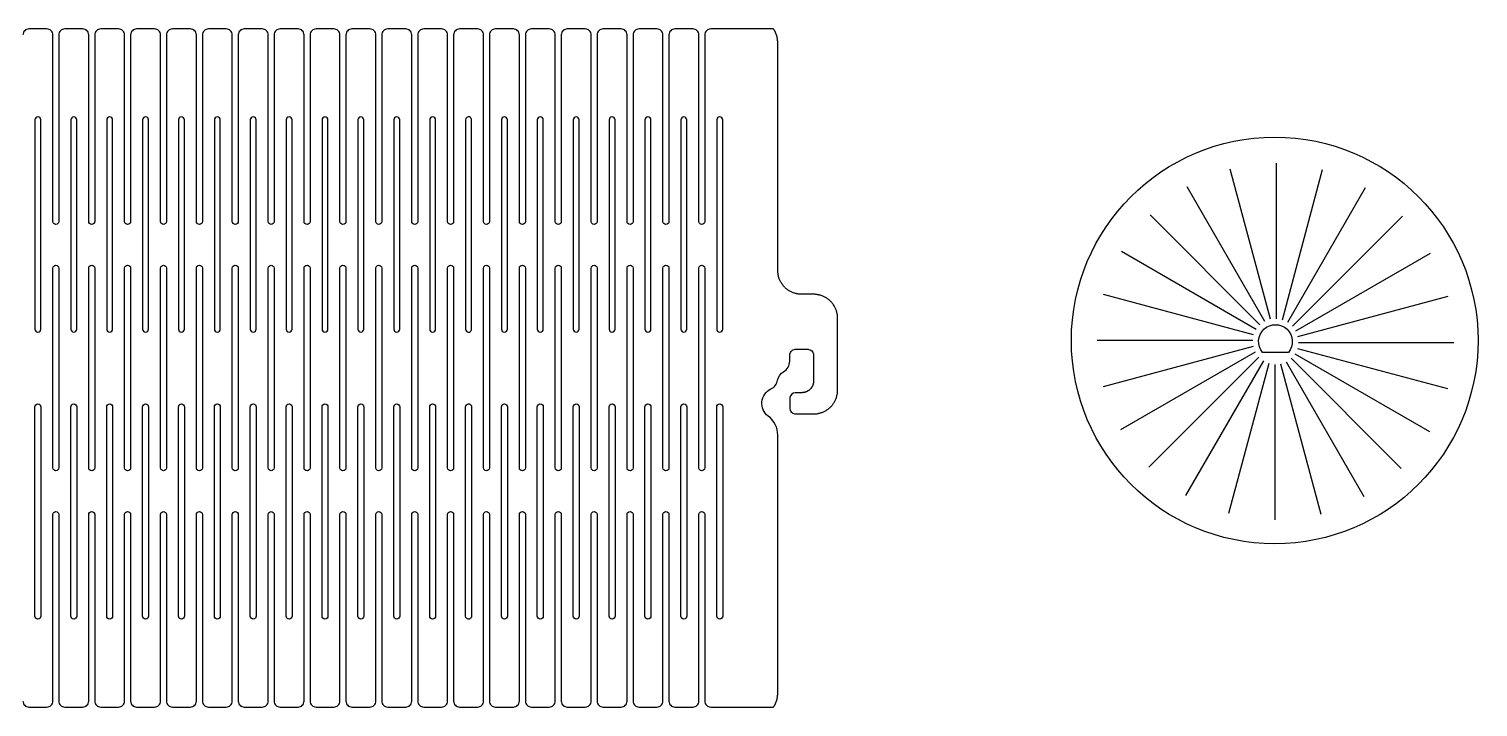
# Model space of a CAD drawing. Extents: x -434 to -192, y 60 to 116.
# Drawn here: x -312.7 to -191.6, y 59.7 to 116.3 of the extents above; entities that cross this region are included whole.
import ezdxf

# ---------------------------------------------------------------- set-up
doc = ezdxf.new("R2010")
doc.units = 0
doc.layers.add('3D_EE', color=7, linetype='CONTINUOUS')
doc.layers.add('DEFAULT', color=7, linetype='CONTINUOUS')

msp = doc.modelspace()

# ---------------------------------------------------------------- linework, layer by layer
at = {"layer": '3D_EE'}
msp.add_lwpolyline([(-313.23, 60.15, 0.414214), (-312.73, 59.65), (-311.23, 59.65, 0.414214), (-310.73, 60.15), (-310.73, 75.75, -1), (-310.23, 75.75), (-310.23, 60.15, 0.414214), (-309.73, 59.65), (-308.23, 59.65, 0.414214), (-307.73, 60.15), (-307.73, 75.75, -0.414214), (-307.48, 76, -0.414214), (-307.23, 75.75), (-307.23, 60.15, 0.414214), (-306.73, 59.65), (-305.23, 59.65, 0.414214), (-304.73, 60.15), (-304.73, 75.75, -1), (-304.23, 75.75), (-304.23, 60.15, 0.414214), (-303.73, 59.65), (-302.23, 59.65, 0.414214), (-301.73, 60.15), (-301.73, 75.75, -1), (-301.23, 75.75), (-301.23, 60.15, 0.414214), (-300.73, 59.65), (-299.23, 59.65, 0.414214), (-298.73, 60.15), (-298.73, 75.75, -1), (-298.23, 75.75), (-298.23, 60.15, 0.414214), (-297.73, 59.65), (-296.23, 59.65, 0.414214), (-295.73, 60.15), (-295.73, 75.75, -0.414214), (-295.48, 76, -0.414214), (-295.23, 75.75), (-295.23, 60.15, 0.414214), (-294.73, 59.65), (-293.23, 59.65, 0.414214), (-292.73, 60.15), (-292.73, 75.75, -1), (-292.23, 75.75), (-292.23, 60.15, 0.414214), (-291.73, 59.65), (-290.23, 59.65, 0.414214), (-289.73, 60.15), (-289.73, 75.75, -1), (-289.23, 75.75), (-289.23, 60.15, 0.414214), (-288.73, 59.65), (-287.23, 59.65, 0.414214), (-286.73, 60.15), (-286.73, 75.75, -1), (-286.23, 75.75), (-286.23, 60.15, 0.414214), (-285.73, 59.65), (-284.23, 59.65, 0.414214), (-283.73, 60.15), (-283.73, 75.75, -1), (-283.23, 75.75), (-283.23, 60.15, 0.414214), (-282.73, 59.65), (-281.23, 59.65, 0.414214), (-280.73, 60.15), (-280.73, 75.75, -1), (-280.23, 75.75), (-280.23, 60.15, 0.414214), (-279.73, 59.65), (-278.23, 59.65, 0.414214), (-277.73, 60.15), (-277.73, 75.75, -1), (-277.23, 75.75), (-277.23, 60.15, 0.414214), (-276.73, 59.65), (-275.23, 59.65, 0.414214), (-274.73, 60.15), (-274.73, 75.75, -1), (-274.23, 75.75), (-274.23, 60.15, 0.414214), (-273.73, 59.65), (-272.23, 59.65, 0.414214), (-271.73, 60.15), (-271.73, 75.75, -1), (-271.23, 75.75), (-271.23, 60.15, 0.414214), (-270.73, 59.65), (-269.23, 59.65, 0.414214), (-268.73, 60.15), (-268.73, 75.75, -1), (-268.23, 75.75), (-268.23, 60.15, 0.414214), (-267.73, 59.65), (-266.23, 59.65, 0.414214), (-265.73, 60.15), (-265.73, 75.75, -1), (-265.23, 75.75), (-265.23, 60.15, 0.414214), (-264.73, 59.65), (-263.23, 59.65, 0.414214), (-262.73, 60.15), (-262.73, 75.75, -1), (-262.23, 75.75), (-262.23, 60.15, 0.414214), (-261.73, 59.65), (-260.23, 59.65, 0.414214), (-259.73, 60.15), (-259.73, 75.75, -1), (-259.23, 75.75), (-259.23, 60.15, 0.414214), (-258.73, 59.65), (-257.23, 59.65, 0.414214), (-256.73, 60.15), (-256.73, 75.75, -1), (-256.23, 75.75), (-256.23, 60.15, 0.414214), (-255.73, 59.65), (-250.49, 59.65), (-250.48, 59.67), (-250.46, 59.69), (-250.44, 59.72), (-250.43, 59.75), (-250.41, 59.77), (-250.39, 59.8), (-250.38, 59.83), (-250.36, 59.86), (-250.35, 59.89), (-250.33, 59.92), (-250.32, 59.95), (-250.31, 59.98), (-250.29, 60.01), (-250.28, 60.04), (-250.27, 60.07), (-250.26, 60.1), (-250.24, 60.13), (-250.23, 60.16), (-250.22, 60.2), (-250.21, 60.23), (-250.2, 60.26), (-250.2, 60.28), (-250.19, 60.3), (-250.19, 60.32), (-250.18, 60.33), (-250.18, 60.35), (-250.18, 60.37), (-250.17, 60.38), (-250.17, 60.4), (-250.17, 60.42), (-250.16, 60.44), (-250.16, 60.45), (-250.16, 60.47), (-250.15, 60.49), (-250.15, 60.51), (-250.15, 60.53), (-250.15, 60.54), (-250.14, 60.56), (-250.14, 60.58), (-250.14, 60.6), (-250.14, 60.62), (-250.14, 60.63), (-250.14, 60.65), (-250.13, 60.67), (-250.13, 60.69), (-250.13, 60.71), (-250.13, 60.73), (-250.13, 60.74), (-250.13, 60.76), (-250.13, 60.78), (-250.13, 82.38, 0.23673), (-250.93, 83.98, -0.564704), (-250.7, 86.25, 0.244358), (-250.14, 86.99, -0.227288), (-249.64, 87.69, 0.270141), (-249.13, 88.57), (-249.13, 89.07), (-249.13, 89.11), (-249.12, 89.15), (-249.12, 89.17, -0.292236), (-248.74, 89.56), (-248.72, 89.56), (-248.67, 89.57), (-248.63, 89.57), (-247.63, 89.57), (-247.59, 89.57), (-247.57, 89.56, -0.316407), (-247.14, 89.17), (-247.14, 89.15), (-247.13, 89.11), (-247.13, 89.07), (-247.13, 86.89), (-247.13, 86.87), (-247.13, 86.85), (-247.14, 86.83), (-247.14, 86.8), (-247.14, 86.78), (-247.14, 86.76), (-247.15, 86.74), (-247.15, 86.73), (-247.16, 86.71), (-247.16, 86.69), (-247.16, 86.67), (-247.17, 86.65), (-247.17, 86.64), (-247.18, 86.62), (-247.19, 86.6), (-247.19, 86.58), (-247.2, 86.57), (-247.21, 86.55), (-247.21, 86.53), (-247.22, 86.51), (-247.23, 86.5), (-247.24, 86.48), (-247.25, 86.46), (-247.26, 86.44), (-247.27, 86.43), (-247.28, 86.41), (-247.29, 86.39), (-247.3, 86.38), (-247.31, 86.36), (-247.32, 86.35), (-247.33, 86.33), (-247.34, 86.31), (-247.36, 86.3), (-247.37, 86.28), (-247.38, 86.27), (-247.4, 86.25), (-247.41, 86.24), (-247.42, 86.23), (-247.44, 86.21), (-247.45, 86.2), (-247.47, 86.18), (-247.48, 86.17), (-247.5, 86.16), (-247.51, 86.15), (-247.53, 86.13), (-247.54, 86.12), (-247.56, 86.11), (-247.58, 86.1), (-247.59, 86.09), (-247.61, 86.08), (-247.62, 86.07), (-247.64, 86.06), (-247.66, 86.05), (-247.68, 86.04), (-247.69, 86.03), (-247.71, 86.02), (-247.73, 86.02), (-247.75, 86.01), (-247.76, 86), (-247.78, 86), (-247.8, 85.99), (-247.82, 85.98), (-247.83, 85.98), (-247.85, 85.97), (-247.87, 85.97), (-247.89, 85.96), (-247.91, 85.96), (-247.92, 85.95), (-247.94, 85.95), (-247.96, 85.95), (-247.98, 85.94), (-248, 85.94), (-248.02, 85.94), (-248.05, 85.94), (-248.07, 85.93), (-248.08, 85.93), (-248.1, 85.93), (-248.63, 85.93), (-248.67, 85.93), (-248.69, 85.93, 0.316407), (-249.12, 85.54), (-249.12, 85.52), (-249.13, 85.47), (-249.13, 85.43), (-249.13, 84.66), (-249.13, 84.62), (-249.13, 84.6, 0.316417), (-248.74, 84.17), (-248.72, 84.17), (-248.67, 84.16), (-248.63, 84.16), (-247.05, 84.16), (-247.01, 84.16), (-246.96, 84.17), (-246.92, 84.17), (-246.87, 84.18), (-246.83, 84.18), (-246.79, 84.19), (-246.74, 84.2), (-246.7, 84.21), (-246.66, 84.22), (-246.61, 84.23), (-246.55, 84.25), (-246.49, 84.27), (-246.43, 84.29), (-246.37, 84.31), (-246.31, 84.34), (-246.25, 84.36), (-246.2, 84.39), (-246.14, 84.42), (-246.08, 84.46), (-246.03, 84.49), (-245.97, 84.53), (-245.92, 84.57), (-245.86, 84.61), (-245.81, 84.66), (-245.76, 84.7), (-245.72, 84.75), (-245.67, 84.79), (-245.62, 84.84), (-245.58, 84.9), (-245.54, 84.95), (-245.5, 85), (-245.46, 85.06), (-245.43, 85.11), (-245.39, 85.17), (-245.36, 85.23), (-245.33, 85.28), (-245.3, 85.34), (-245.28, 85.4), (-245.26, 85.46), (-245.23, 85.52), (-245.22, 85.58), (-245.2, 85.64), (-245.19, 85.69), (-245.18, 85.73), (-245.17, 85.77), (-245.16, 85.82), (-245.15, 85.86), (-245.15, 85.9), (-245.14, 85.95), (-245.14, 85.99), (-245.13, 86.03), (-245.13, 86.08), (-245.13, 86.12), (-245.13, 92.01), (-245.13, 92.23), (-245.13, 92.27), (-245.13, 92.29), (-245.14, 92.33), (-245.14, 92.37), (-245.15, 92.42), (-245.15, 92.46), (-245.16, 92.5), (-245.17, 92.55), (-245.18, 92.59), (-245.19, 92.63), (-245.2, 92.68), (-245.22, 92.74), (-245.23, 92.8), (-245.26, 92.86), (-245.28, 92.92), (-245.3, 92.98), (-245.33, 93.04), (-245.36, 93.1), (-245.39, 93.15), (-245.43, 93.21), (-245.46, 93.27), (-245.5, 93.32), (-245.54, 93.37), (-245.58, 93.43), (-245.62, 93.48), (-245.67, 93.53), (-245.72, 93.57), (-245.76, 93.62), (-245.81, 93.67), (-245.86, 93.71), (-245.92, 93.75), (-245.97, 93.79), (-246.03, 93.83), (-246.08, 93.86), (-246.14, 93.9), (-246.2, 93.93), (-246.25, 93.96), (-246.31, 93.99), (-246.37, 94.01), (-246.43, 94.03), (-246.49, 94.06), (-246.55, 94.08), (-246.61, 94.09), (-246.66, 94.1), (-246.7, 94.11), (-246.74, 94.12), (-246.79, 94.13), (-246.83, 94.14), (-246.87, 94.14), (-246.92, 94.15), (-246.96, 94.15), (-247, 94.16), (-247.05, 94.16), (-247.09, 94.16), (-247.13, 94.16), (-248.2, 94.16), (-248.24, 94.16), (-248.3, 94.17), (-248.34, 94.17), (-248.39, 94.18), (-248.43, 94.18), (-248.47, 94.19), (-248.52, 94.2), (-248.56, 94.21), (-248.6, 94.22), (-248.65, 94.23), (-248.71, 94.25), (-248.77, 94.27), (-248.83, 94.29), (-248.89, 94.31), (-248.95, 94.34), (-249.01, 94.36), (-249.06, 94.39), (-249.12, 94.42), (-249.18, 94.46), (-249.23, 94.49), (-249.29, 94.53), (-249.34, 94.57), (-249.4, 94.61), (-249.45, 94.66), (-249.5, 94.7), (-249.54, 94.75), (-249.59, 94.79), (-249.64, 94.84), (-249.68, 94.9), (-249.72, 94.95), (-249.76, 95), (-249.8, 95.06), (-249.83, 95.11), (-249.87, 95.17), (-249.9, 95.23), (-249.93, 95.28), (-249.96, 95.34), (-249.98, 95.4), (-250, 95.46), (-250.03, 95.52), (-250.04, 95.58), (-250.06, 95.64), (-250.07, 95.69), (-250.08, 95.73), (-250.09, 95.77), (-250.1, 95.82), (-250.11, 95.86), (-250.11, 95.9), (-250.12, 95.95), (-250.12, 95.99), (-250.13, 96.05), (-250.13, 96.07), (-250.13, 96.1), (-250.13, 115.01), (-250.13, 115.22), (-250.13, 115.24), (-250.13, 115.26), (-250.13, 115.27), (-250.13, 115.29), (-250.13, 115.31), (-250.13, 115.33), (-250.14, 115.35), (-250.14, 115.37), (-250.14, 115.38), (-250.14, 115.4), (-250.14, 115.42), (-250.14, 115.44), (-250.15, 115.46), (-250.15, 115.47), (-250.15, 115.49), (-250.15, 115.51), (-250.16, 115.53), (-250.16, 115.55), (-250.16, 115.56), (-250.17, 115.58), (-250.17, 115.6), (-250.17, 115.62), (-250.18, 115.63), (-250.18, 115.65), (-250.18, 115.67), (-250.19, 115.68), (-250.19, 115.7), (-250.2, 115.72), (-250.2, 115.74), (-250.21, 115.77), (-250.22, 115.8), (-250.23, 115.84), (-250.24, 115.87), (-250.26, 115.9), (-250.27, 115.93), (-250.28, 115.96), (-250.29, 115.99), (-250.31, 116.02), (-250.32, 116.05), (-250.33, 116.08), (-250.35, 116.11), (-250.36, 116.14), (-250.38, 116.17), (-250.39, 116.2), (-250.41, 116.23), (-250.43, 116.25), (-250.44, 116.28), (-250.46, 116.31), (-250.48, 116.33), (-250.49, 116.35), (-255.73, 116.35, 0.414214), (-256.23, 115.85), (-256.23, 100.25, -1), (-256.73, 100.25), (-256.73, 115.85, 0.414214), (-257.23, 116.35), (-258.73, 116.35, 0.414214), (-259.23, 115.85), (-259.23, 100.25, -1), (-259.73, 100.25), (-259.73, 115.85, 0.414214), (-260.23, 116.35), (-261.73, 116.35, 0.414214), (-262.23, 115.85), (-262.23, 100.25, -1), (-262.73, 100.25), (-262.73, 115.85, 0.414214), (-263.23, 116.35), (-264.73, 116.35, 0.414214), (-265.23, 115.85), (-265.23, 100.25, -1), (-265.73, 100.25), (-265.73, 115.85, 0.414214), (-266.23, 116.35), (-267.73, 116.35, 0.414214), (-268.23, 115.85), (-268.23, 100.25, -1), (-268.73, 100.25), (-268.73, 115.85, 0.414214), (-269.23, 116.35), (-270.73, 116.35, 0.414214), (-271.23, 115.85), (-271.23, 100.25, -1), (-271.73, 100.25), (-271.73, 115.85, 0.414214), (-272.23, 116.35), (-273.73, 116.35, 0.414214), (-274.23, 115.85), (-274.23, 100.25, -1), (-274.73, 100.25), (-274.73, 115.85, 0.414214), (-275.23, 116.35), (-276.73, 116.35, 0.414214), (-277.23, 115.85), (-277.23, 100.25, -1), (-277.73, 100.25), (-277.73, 115.85, 0.414214), (-278.23, 116.35), (-279.73, 116.35, 0.414214), (-280.23, 115.85), (-280.23, 100.25, -1), (-280.73, 100.25), (-280.73, 115.85, 0.414214), (-281.23, 116.35), (-282.73, 116.35, 0.414214), (-283.23, 115.85), (-283.23, 100.25, -1), (-283.73, 100.25), (-283.73, 115.85, 0.414214), (-284.23, 116.35), (-285.73, 116.35, 0.414214), (-286.23, 115.85), (-286.23, 100.25, -1), (-286.73, 100.25), (-286.73, 115.85, 0.414214), (-287.23, 116.35), (-288.73, 116.35, 0.414214), (-289.23, 115.85), (-289.23, 100.25, -1), (-289.73, 100.25), (-289.73, 115.85, 0.414214), (-290.23, 116.35), (-291.73, 116.35, 0.414214), (-292.23, 115.85), (-292.23, 100.25, -1), (-292.73, 100.25), (-292.73, 115.85, 0.414214), (-293.23, 116.35), (-294.73, 116.35, 0.414214), (-295.23, 115.85), (-295.23, 100.25, -0.414214), (-295.48, 100, -0.414214), (-295.73, 100.25), (-295.73, 115.85, 0.414214), (-296.23, 116.35), (-297.73, 116.35, 0.414214), (-298.23, 115.85), (-298.23, 100.25, -1), (-298.73, 100.25), (-298.73, 115.85, 0.414214), (-299.23, 116.35), (-300.73, 116.35, 0.414214), (-301.23, 115.85), (-301.23, 100.25, -1), (-301.73, 100.25), (-301.73, 115.85, 0.414214), (-302.23, 116.35), (-303.73, 116.35, 0.414214), (-304.23, 115.85), (-304.23, 100.25, -1), (-304.73, 100.25), (-304.73, 115.85, 0.414214), (-305.23, 116.35), (-306.73, 116.35, 0.414214), (-307.23, 115.85), (-307.23, 100.25, -0.414214), (-307.48, 100, -0.414214), (-307.73, 100.25), (-307.73, 115.85, 0.414214), (-308.23, 116.35), (-309.73, 116.35, 0.414214), (-310.23, 115.85), (-310.23, 100.25, -1), (-310.73, 100.25), (-310.73, 115.85, 0.414214), (-311.23, 116.35), (-312.73, 116.35, 0.414214), (-313.23, 115.85)], format="xyb", dxfattribs=at)
for points in [[(-311.98, 91, 0.414214), (-311.73, 91.25), (-311.73, 108.75, 1), (-312.23, 108.75), (-312.23, 91.25, 0.414214)], [(-308.98, 91, 0.414214), (-308.73, 91.25), (-308.73, 108.75, 1), (-309.23, 108.75), (-309.23, 91.25, 0.414214)], [(-305.98, 91, 0.414214), (-305.73, 91.25), (-305.73, 108.75, 1), (-306.23, 108.75), (-306.23, 91.25, 0.414214)], [(-302.98, 91, 0.414214), (-302.73, 91.25), (-302.73, 108.75, 1), (-303.23, 108.75), (-303.23, 91.25, 0.414214)], [(-299.98, 91, 0.414214), (-299.73, 91.25), (-299.73, 108.75, 1), (-300.23, 108.75), (-300.23, 91.25, 0.414214)], [(-296.98, 91, 0.414214), (-296.73, 91.25), (-296.73, 108.75, 1), (-297.23, 108.75), (-297.23, 91.25, 0.414214)], [(-293.98, 91, 0.414214), (-293.73, 91.25), (-293.73, 108.75, 1), (-294.23, 108.75), (-294.23, 91.25, 0.414214)], [(-290.98, 91, 0.414214), (-290.73, 91.25), (-290.73, 108.75, 1), (-291.23, 108.75), (-291.23, 91.25, 0.414214)], [(-287.98, 91, 0.414214), (-287.73, 91.25), (-287.73, 108.75, 1), (-288.23, 108.75), (-288.23, 91.25, 0.414214)], [(-284.98, 91, 0.414214), (-284.73, 91.25), (-284.73, 108.75, 1), (-285.23, 108.75), (-285.23, 91.25, 0.414214)], [(-281.98, 91, 0.414214), (-281.73, 91.25), (-281.73, 108.75, 1), (-282.23, 108.75), (-282.23, 91.25, 0.414214)], [(-278.98, 91, 0.414214), (-278.73, 91.25), (-278.73, 108.75, 1), (-279.23, 108.75), (-279.23, 91.25, 0.414214)], [(-275.9, 108.99, 0.511275), (-276.23, 108.75), (-276.23, 91.25, 0.414214), (-275.98, 91), (-275.9, 91.01, 0.323386), (-275.73, 91.25), (-275.73, 108.75, 0.323386)], [(-272.98, 91, 0.414214), (-272.73, 91.25), (-272.73, 108.75, 1), (-273.23, 108.75), (-273.23, 91.25, 0.414214)], [(-269.98, 91, 0.414214), (-269.73, 91.25), (-269.73, 108.75, 1), (-270.23, 108.75), (-270.23, 91.25, 0.414214)], [(-266.98, 91, 0.414214), (-266.73, 91.25), (-266.73, 108.75, 1), (-267.23, 108.75), (-267.23, 91.25, 0.414214)], [(-263.98, 91, 0.414214), (-263.73, 91.25), (-263.73, 108.75, 1), (-264.23, 108.75), (-264.23, 91.25, 0.414214)], [(-260.98, 91, 0.414214), (-260.73, 91.25), (-260.73, 108.75, 1), (-261.23, 108.75), (-261.23, 91.25, 0.414214)], [(-257.98, 91, 0.414214), (-257.73, 91.25), (-257.73, 108.75, 1), (-258.23, 108.75), (-258.23, 91.25, 0.414214)], [(-254.98, 91, 0.414214), (-254.73, 91.25), (-254.73, 108.75, 1), (-255.23, 108.75), (-255.23, 91.25, 0.414214)], [(-310.23, 79.65, -1), (-310.73, 79.65), (-310.73, 96.35, -1), (-310.23, 96.35)], [(-307.23, 79.65, -1), (-307.73, 79.65), (-307.73, 96.35, -1), (-307.23, 96.35)], [(-307.23, 79.65, -1), (-307.73, 79.65), (-307.73, 96.35, -1), (-307.23, 96.35)], [(-304.23, 79.65, -1), (-304.73, 79.65), (-304.73, 96.35, -1), (-304.23, 96.35)], [(-301.23, 79.65, -1), (-301.73, 79.65), (-301.73, 96.35, -1), (-301.23, 96.35)], [(-298.23, 79.65, -1), (-298.73, 79.65), (-298.73, 96.35, -1), (-298.23, 96.35)], [(-295.23, 79.65, -1), (-295.73, 79.65), (-295.73, 96.35, -1), (-295.23, 96.35)], [(-292.23, 79.65, -1), (-292.73, 79.65), (-292.73, 96.35, -1), (-292.23, 96.35)], [(-289.23, 79.65, -1), (-289.73, 79.65), (-289.73, 96.35, -1), (-289.23, 96.35)], [(-286.23, 79.65, -1), (-286.73, 79.65), (-286.73, 96.35, -1), (-286.23, 96.35)], [(-283.23, 79.65, -1), (-283.73, 79.65), (-283.73, 96.35, -1), (-283.23, 96.35)], [(-280.23, 79.65, -1), (-280.73, 79.65), (-280.73, 96.35, -1), (-280.23, 96.35)], [(-277.23, 79.65, -1), (-277.73, 79.65), (-277.73, 96.35, -1), (-277.23, 96.35)], [(-274.23, 79.65, -1), (-274.73, 79.65), (-274.73, 96.35, -1), (-274.23, 96.35)], [(-271.23, 79.65, -1), (-271.73, 79.65), (-271.73, 96.35, -1), (-271.23, 96.35)], [(-268.23, 79.65, -1), (-268.73, 79.65), (-268.73, 96.35, -1), (-268.23, 96.35)], [(-265.23, 79.65, -1), (-265.73, 79.65), (-265.73, 96.35, -1), (-265.23, 96.35)], [(-262.23, 79.65, -1), (-262.73, 79.65), (-262.73, 96.35, -1), (-262.23, 96.35)], [(-259.23, 79.65, -1), (-259.73, 79.65), (-259.73, 96.35, -1), (-259.23, 96.35)], [(-256.23, 79.65, -1), (-256.73, 79.65), (-256.73, 96.35, -1), (-256.23, 96.35)], [(-311.98, 85, -0.414214), (-311.73, 84.75), (-311.73, 67.25, -1), (-312.23, 67.25), (-312.23, 84.75, -0.414214)], [(-308.98, 85, -0.414214), (-308.73, 84.75), (-308.73, 67.25, -1), (-309.23, 67.25), (-309.23, 84.75, -0.414214)], [(-305.98, 85, -0.414214), (-305.73, 84.75), (-305.73, 67.25, -1), (-306.23, 67.25), (-306.23, 84.75, -0.414214)], [(-302.98, 85, -0.414214), (-302.73, 84.75), (-302.73, 67.25, -1), (-303.23, 67.25), (-303.23, 84.75, -0.414214)], [(-299.98, 85, -0.414214), (-299.73, 84.75), (-299.73, 67.25, -1), (-300.23, 67.25), (-300.23, 84.75, -0.414214)], [(-296.98, 85, -0.414214), (-296.73, 84.75), (-296.73, 67.25, -1), (-297.23, 67.25), (-297.23, 84.75, -0.414214)], [(-293.98, 85, -0.414214), (-293.73, 84.75), (-293.73, 67.25, -1), (-294.23, 67.25), (-294.23, 84.75, -0.414214)], [(-290.98, 85, -0.414214), (-290.73, 84.75), (-290.73, 67.25, -1), (-291.23, 67.25), (-291.23, 84.75, -0.414214)], [(-287.98, 85, -0.414214), (-287.73, 84.75), (-287.73, 67.25, -1), (-288.23, 67.25), (-288.23, 84.75, -0.414214)], [(-284.98, 85, -0.414214), (-284.73, 84.75), (-284.73, 67.25, -1), (-285.23, 67.25), (-285.23, 84.75, -0.414214)], [(-281.98, 85, -0.414214), (-281.73, 84.75), (-281.73, 67.25, -1), (-282.23, 67.25), (-282.23, 84.75, -0.414214)], [(-278.98, 85, -0.414214), (-278.73, 84.75), (-278.73, 67.25, -1), (-279.23, 67.25), (-279.23, 84.75, -0.414214)], [(-275.9, 67.01, -0.511275), (-276.23, 67.25), (-276.23, 84.75, -0.414214), (-275.98, 85), (-275.9, 84.99, -0.323386), (-275.73, 84.75), (-275.73, 67.25, -0.323386)], [(-272.98, 85, -0.414214), (-272.73, 84.75), (-272.73, 67.25, -1), (-273.23, 67.25), (-273.23, 84.75, -0.414214)], [(-269.98, 85, -0.414214), (-269.73, 84.75), (-269.73, 67.25, -1), (-270.23, 67.25), (-270.23, 84.75, -0.414214)], [(-266.98, 85, -0.414214), (-266.73, 84.75), (-266.73, 67.25, -1), (-267.23, 67.25), (-267.23, 84.75, -0.414214)], [(-263.98, 85, -0.414214), (-263.73, 84.75), (-263.73, 67.25, -1), (-264.23, 67.25), (-264.23, 84.75, -0.414214)], [(-260.98, 85, -0.414214), (-260.73, 84.75), (-260.73, 67.25, -1), (-261.23, 67.25), (-261.23, 84.75, -0.414214)], [(-257.98, 85, -0.414214), (-257.73, 84.75), (-257.73, 67.25, -1), (-258.23, 67.25), (-258.23, 84.75, -0.414214)], [(-254.98, 85, -0.414214), (-254.73, 84.75), (-254.73, 67.25, -1), (-255.23, 67.25), (-255.23, 84.75, -0.414214)]]:
    msp.add_lwpolyline(points, format="xyb", close=True, dxfattribs=at)
at = {"layer": 'DEFAULT'}
for p, q in [((-208.94, 92.08, -5), (-212.31, 104.63, -5)), ((-208.44, 92.12, -5), (-208.44, 105.12, -5)), ((-207.95, 92.04, -5), (-204.59, 104.59, -5)), ((-209.41, 91.9, -5), (-215.91, 103.16, -5)), ((-207.5, 91.83, -5), (-201, 103.09, -5)), ((-209.82, 91.62, -5), (-219.01, 100.81, -5)), ((-207.11, 91.51, -5), (-197.92, 100.7, -5)), ((-210.14, 91.23, -5), (-221.39, 97.73, -5)), ((-206.83, 91.1, -5), (-195.57, 97.6, -5)), ((-210.35, 90.78, -5), (-222.9, 94.14, -5)), ((-206.65, 90.63, -5), (-194.1, 94, -5)), ((-210.43, 90.29, -5), (-223.43, 90.29, -5)), ((-210.38, 89.79, -5), (-222.94, 86.42, -5)), ((-206.69, 89.64, -5), (-194.14, 86.28, -5)), ((-206.61, 90.14, -5), (-193.61, 90.14, -5)), ((-210.21, 89.32, -5), (-221.47, 82.82, -5)), ((-209.92, 88.91, -5), (-219.12, 79.72, -5)), ((-209.54, 88.59, -5), (-216.04, 77.34, -5)), ((-207.63, 88.52, -5), (-201.13, 77.26, -5)), ((-207.22, 88.81, -5), (-198.03, 79.61, -5)), ((-206.9, 89.19, -5), (-195.64, 82.69, -5)), ((-209.09, 88.38, -5), (-212.45, 75.83, -5)), ((-208.59, 88.3, -5), (-208.59, 75.3, -5)), ((-208.1, 88.35, -5), (-204.73, 75.79, -5))]:
    msp.add_line(p, q, dxfattribs=at)
msp.add_lwpolyline([(-209.6, 89.3, -2.158791), (-207.45, 89.3)], format="xyb", close=True, dxfattribs=at)
msp.add_circle((-208.59, 90.3, -5), 17, dxfattribs=at)

doc.saveas('drawing.dxf')
